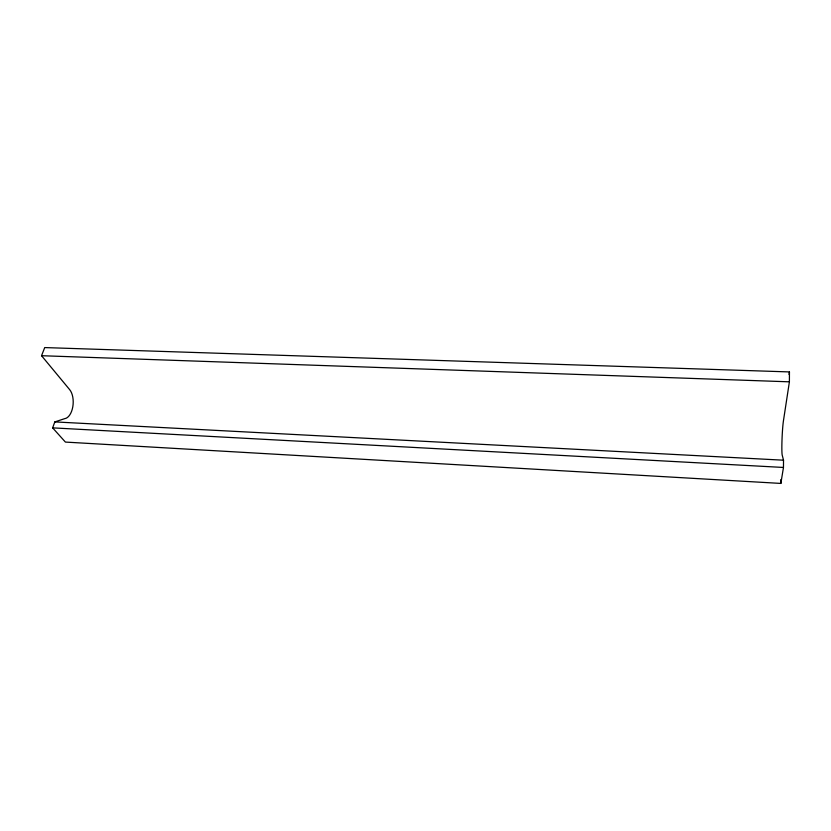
<?xml version="1.0" encoding="UTF-8"?>
<svg xmlns="http://www.w3.org/2000/svg" width="831" height="831" viewBox="0 0 831 831"><rect width="100%" height="100%" fill="white"/><g stroke="black" fill="none" stroke-linecap="round" stroke-linejoin="round"><path stroke-width="1.25" d="M789.398 381.824L789.45 371.924L44.718 347.576L41.55 355.71L69.659 389.635A15.758 8.549 -87.1 0 1 72.806 406.775A15.758 8.549 -87.1 0 1 64.693 418.658L54.836 421.909L52.633 427.861L65.41 442.082L780.849 483.424L783.467 467.458L783.519 460.197L782.355 455.648A18.791 1.205 -87.4 0 1 781.971 441.001A18.791 1.205 -87.4 0 1 783.436 420.839L789.398 381.824L41.55 355.71M780.849 483.424L780.88 479.56M789.066 374.469L789.45 371.924M54.836 421.909L783.519 460.197M52.633 427.861L783.467 467.458"/></g></svg>
